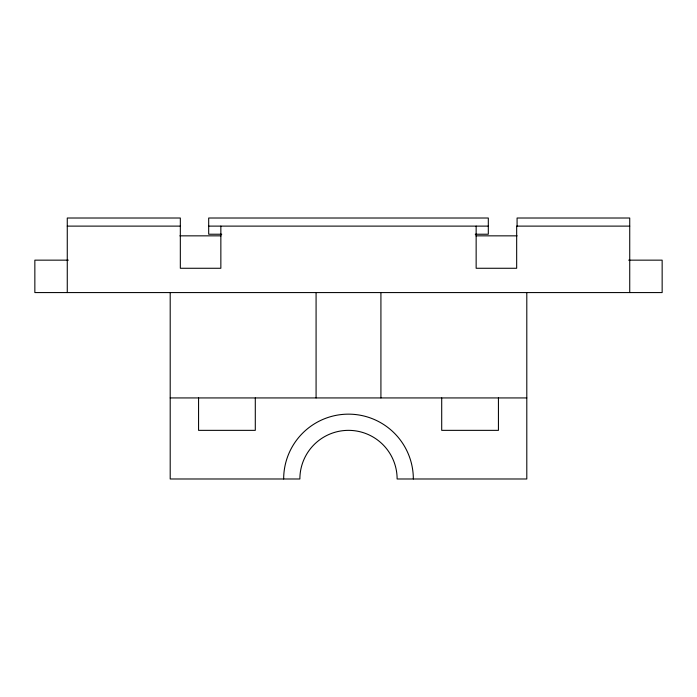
<?xml version="1.0" encoding="UTF-8"?>
<svg xmlns="http://www.w3.org/2000/svg" width="697" height="697" viewBox="0 0 697 697"><rect width="100%" height="100%" fill="white"/><g stroke="black" fill="none" stroke-linecap="round" stroke-linejoin="round"><path stroke-width="1.05" d="M67.269 226.116L180.331 226.116M208.691 226.116L488.309 226.116M629.731 226.116L516.669 226.116L516.669 268.267L476.147 268.267L476.147 226.116M221.751 234.227L208.691 234.227L208.691 218.013L488.309 218.013L488.309 234.227L475.249 234.227M179.887 235.847L221.054 235.847M475.946 235.847L517.113 235.847M68.35 260.155L34.85 260.155L34.85 292.574L662.15 292.574L662.15 260.155L628.65 260.155M170.199 397.935L526.801 397.935M629.731 292.574L629.731 218.013L517.078 218.013L517.078 226.116M526.801 292.574L526.801 478.987L397.124 478.987A48.624 48.624 0 0 0 348.5 430.354A48.624 48.624 0 0 0 299.876 478.987L170.199 478.987L170.199 292.574M498.433 397.935L498.433 430.354L441.706 430.354L441.706 397.935M380.919 292.574L380.919 397.935M316.081 292.574L316.081 397.935M255.294 397.935L255.294 430.354L198.567 430.354L198.567 397.935M220.853 226.116L220.853 268.267L180.331 268.267L180.331 218.013L67.269 218.013L67.269 292.574M283.662 478.987A64.838 64.838 0 0 1 348.5 414.149A64.838 64.838 0 0 1 413.338 478.987"/></g></svg>
